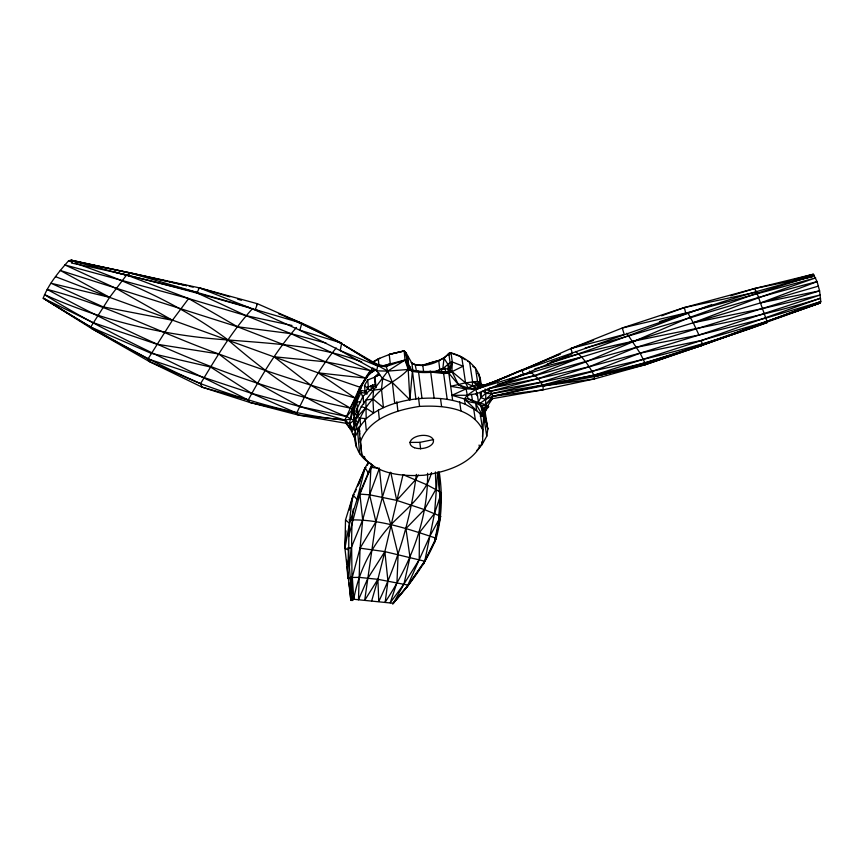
<?xml version="1.0" encoding="UTF-8"?>
<svg xmlns="http://www.w3.org/2000/svg" width="864" height="864" viewBox="0 0 864 864"><rect width="100%" height="100%" fill="white"/><g stroke="black" fill="none" stroke-linecap="round" stroke-linejoin="round"><path stroke-width="1.3" d="M354.218 494.456L353.138 495.202C346.669 530.021 348.041 565.52 352.847 600.448L350.87 600.404L344.92 548.327L345.503 519.966L353.138 495.202L365.04 467.878L368.356 462.294M353.884 407.732L354.164 427.594M349.067 519.955C379.004 518.951 408.089 528.93 436.19 538.229L424.742 561.222L408.143 585.112L392.764 603.839C410.195 584.14 426.514 562.907 436.19 538.229C442.109 516.704 442.573 494.154 439.258 472.154M348.667 536.544L359.888 494.111L370.937 467.359L379.393 468.342L369.598 494.802L362.686 519.869L360.05 548.176L358.484 599.767L393.379 603.288L403.952 584.064L419.213 559.688L429.926 536.069L440.672 516.359L434.408 542.765L438.869 519.815L441.396 492.728L439.754 495.677L438.869 519.815L440.672 516.359M186.7 285.692L71.064 260.161L68.569 260.82C58.644 272.095 48.589 284.018 43.2 298.21L91.951 328.752L148.025 358.916L251.672 393.39L299.57 406.48L344.866 420.044L350.482 429.203L355.061 438.847L355.385 430.207L360.547 425.606L366.185 418.705L365.882 400.14L387.817 371.11L405.032 360.029L406.825 360.752L409.298 368.96C421.643 373.972 435.964 369.209 448.848 373.248L463.093 366.185L452.304 361.984L450.09 362.545L442.832 368.712L433.75 371.974M427.583 473.278C428.112 519.718 410.616 563.879 385.204 602.1L387.936 580.889L384.858 551.61L403.013 474.649L427.14 484.909L440.316 492.005M371.369 464C357.804 456.635 353.905 444.852 355.385 430.207C359.122 418.727 364.576 407.754 372.902 398.898C381.91 385.938 397.559 380.905 408.197 369.457L409.298 368.96L406.825 360.752L405.896 353.009L403.952 351.043L389.232 354.456L390.269 363.722L386.165 366.476L383.702 366.52M486.756 385.236L476.788 389.21L466.074 388.897L458.6 384.89L451.883 371.477L452.304 361.984L451.03 353.052L449.788 352.609C441.418 361.843 423.371 369.436 411.901 363.182L406.058 352.782L404.125 350.827L390.733 353.938L378.27 358.852L371.898 362.48M351.518 593.708C352.933 565.499 349.974 537.246 353.29 509.069M370.937 467.359L369.598 494.802L375.926 521.802L364.684 600.383L377.881 579.312L384.858 551.61L424.742 561.222L434.549 513.432L440.186 496.379M482.231 441.99L482.09 444.593L476.604 450.749M482.512 436.784L483.592 417.258M350.719 596.138L350.87 600.404L350.46 578.794L347.803 578.092L348.376 550.076L344.92 548.327L346.021 530.874M349.51 566.05L351.151 547.938L362.686 519.869L359.888 494.111L361.055 489.056M372.784 367.88L359.953 387.212L344.866 420.044L345.924 423.284L350.482 429.203L355.385 430.207L353.57 428.652L356.4 417.712L366.185 418.705C378.378 408.024 394.114 402.538 409.882 399.794L412.441 370.548L408.197 369.457L387.817 371.11L376.661 370.85L340.222 350.579L299.808 330.199L255.139 310.036L199.26 287.831L71.064 260.161L81.4 262.926M481.604 442.033L482.09 444.593L486.767 436.18L487.804 429.181L484.996 411.091L481.021 405.864L467.996 398.693L466.074 388.897L450.673 386.305L465.545 382.838L477.511 381.402L482.922 385.279L480.265 384.07L472.36 385.992L451.937 395.312L464.432 398.92L467.996 398.693L480.481 403.358L483.062 416.383L476.712 410.735L465.199 404.19L464.432 398.92L467.284 395.269L475.934 389.2L522.094 370.354L570.92 348.538L622.274 327.985L684.385 307.552L755.05 288.425L813.316 274.212L817.096 281.642L819.59 290.855L636.628 347.263L488.333 388.66L491.918 393.638L492.588 396.328L492.361 398.671L487.361 406.404L485.644 404.568L485.784 393.422L485.125 390.161M437.681 472.241L434.549 513.432L419.44 532.591L419.213 559.688L406.901 587.228L424.742 561.222L423.166 564.646L436.19 538.229M442.832 368.712L444.01 358.279L449.788 352.609C465.35 356.27 481.129 367.729 480.978 385.15M381.488 389.135L373.561 390.118L372.902 398.898L373.637 412.949L365.612 407.927L356.4 417.712L361.26 406.652L365.882 400.14L372.902 398.898L383.443 407.581L381.488 389.135L382.687 378.626L376.661 370.85L377.698 366.012L376.898 364.241L343.321 344.725L347.89 347.63M478.213 402.289L480.838 397.591L481.604 391.414M416.394 474.379C410.746 518.432 397.937 561.384 378.788 601.452L377.881 579.312L359.046 577.368L349.747 577.498M480.082 383.767L480.395 381.38M344.92 548.327L349.488 523.271L357.07 499.414L365.04 467.878L366.001 467.564M355.871 435.434L360.547 425.606L359.996 418.1L353.57 428.652L350.482 429.203L349.434 423.814L352.156 409.763L356.227 397.559L365.407 378.076L373.529 370.645L373.961 368.356M509.965 379.188L693.23 322.769L760.892 302.8L819.59 290.855L820.8 301.687L820.336 302.94L702.767 345.168L644.933 362.977L593.968 375.17L542.678 385.117L492.588 396.328L485.644 404.568L492.361 398.671L543.11 389.826L594.324 378.95L645.008 364.792L645.257 363.496L640.094 353.149L626.854 333.266M45.198 299.398L90.698 327.078L91.951 328.752L149.612 361.703L202.068 387.169L249.728 402.419L298.166 415.044L344.866 420.044L350.395 419.148C356.616 402.721 359.348 384.944 370.375 370.613L373.529 370.645L375.808 369.522M405.065 352.976L404.125 350.827L405.032 360.029L386.165 366.476L377.698 366.012L340.222 350.579L341.68 343.094L299.808 330.199L301.871 323.276L257.483 303.75L199.26 287.831L197.262 292.464L129.395 272.689L72.112 260.82L71.572 263.066C149.504 278.629 225.752 300.715 301.871 323.276C332.5 335.707 358.949 355.547 387.817 371.11L392.375 382.525L394.686 403.24M349.283 510.16L353.138 495.202L357.07 499.414L371.822 464.53M452.304 361.984L450.036 370.613L448.751 371.984M390.107 472.316L382.363 497.232L375.926 521.802L360.05 548.176L352.318 577.12L353.786 599.238L352.069 599.8M371.693 600.858L377.881 579.312L408.143 585.112L392.764 603.839M431.546 472.576C425.65 494.586 406.091 509.09 390.863 524.74C371.974 545.702 358.474 571.288 353.786 599.238L358.484 599.767L367.902 578.221L384.858 551.61L360.05 548.176M367.049 376.79L359.953 387.212L356.227 397.559L350.168 408.056C243.14 386.208 142.722 341.302 47.164 289.418C106.65 304.646 161.125 333.385 218.743 353.959C263.477 370.354 308.729 385.355 354.726 397.84L357.091 397.181L362.264 384.286L367.87 375.894M255.139 310.036L257.483 303.75L256.705 304.776M485.05 412.376L486.432 408.791M357.091 397.181L352.156 409.763L346.734 416.578L299.57 406.48L257.569 383.314L218.743 353.959L156.773 344.196L93.182 322.682L43.2 298.21C93.906 329.767 145.778 359.64 200.545 383.648C247.244 400.745 295.121 415.465 344.866 420.044L349.434 423.814L353.441 428.933M451.937 395.312L467.284 395.269L476.852 393.638L523.4 374.63L522.094 370.354C618.376 337.684 713.318 300.78 812.333 276.674L813.316 274.212L794.167 279.504M355.201 492.037L356.184 489.618M357.653 486L365.04 467.878L368.518 473.213L372.697 465.178M358.506 484.682L360.104 481.01M366.476 391.478L360.709 390.29L361.022 392.375C357.091 401.317 351.022 411.89 356.303 421.524M357.815 416.405L357.091 408.629L362.999 396.274L375.808 385.171M360.234 442.292C368.68 418.025 396.63 409.936 419.58 406.404C442.001 405.227 471.118 407.16 482.674 429.721L482.684 441.752C472.478 464.173 446.332 471.949 423.824 475.254C401.868 476.496 374.771 474.52 361.703 454.151L358.906 428.047M486.184 408.748L484.996 411.091L488.657 406.793C482.155 400.799 471.366 405.281 464.432 398.92L476.712 410.735L475.654 403.456L486.486 422.345L487.804 429.181L483.386 408.402L487.577 405.605L481.021 405.864L486.486 422.345L483.386 408.402L488.657 406.793L487.361 406.404M166.86 281.146L130.043 272.743L128.434 275.756L72.112 260.82M354.154 424.31L353.905 421.632L357.966 414.418L356.821 401.825L360.666 401.954M367.308 465.264L368.604 462.953M367.006 394.114L365.191 392.526L364.5 385.517L367.664 379.987L374.382 377.309L378.95 373.032M418.327 474.995L415.703 479.585L396.738 500.386L369.598 494.802L359.888 494.111M365.191 392.526L368.366 387.007L367.664 379.987M345.924 423.284L298.166 415.044L296.73 413.078L249.728 402.419L248.206 400.043L202.068 387.169L200.545 383.648C216.324 357.577 231.973 330.966 252.688 308.459M405.896 353.009L409.115 368.788M292 325.469L246.002 315.641L188.622 298.555L172.433 320.263L148.025 358.916L149.612 361.703L200.545 383.648M336.226 347.965C319.993 367.567 307.325 390.01 296.73 413.078L251.672 393.39L210.535 367.016L151.232 353.344L90.698 327.078L109.609 297.367L126.608 275L188.622 298.555L237.481 326.765L282.917 344.38L365.407 378.076L318.19 372.87L109.609 297.367L55.501 276.674M296.471 327.478C277.279 349.391 262.105 374.533 248.206 400.043C180.23 364.964 109.415 335.459 44.474 294.592C102.362 320.76 164.689 335.858 228.042 339.941C272.981 343.645 319.129 345.535 361.67 361.908M382.568 365.872L405.032 360.029L408.197 369.457C420.347 375.214 434.754 370.98 447.8 371.974L450.036 370.613L450.09 362.545L448.999 354.834L451.03 353.052L461.743 357.037L465.545 382.838L468.212 388.012L475.934 389.2L523.4 374.63L572.476 353.635L570.92 348.538L593.525 340.394M529.384 371.077L538.326 378.594L543.078 385.97L594.508 376.585L645.008 364.792L702.216 345.157L819.299 302.173L820.336 302.94L767.167 321.419L701.222 340.535L593.968 375.17L492.588 396.328L485.654 399.481L480.838 397.591L485.784 393.422L490.493 391.219L538.326 378.594L589.162 366.757L640.094 353.149L698.987 335.038L820.292 294.98L762.944 308.502L693.23 322.769L687.69 312.628L659.448 321.635M534.524 365.364L522.094 370.354L560.034 354.175M479.38 403.704L485.654 399.481L491.918 393.638C584.161 371.725 678.24 355.838 767.318 322.466L756.313 291.136M198.418 288.349L199.26 287.831L229.889 296.87M373.529 370.645L375.689 369.295M376.078 387.785L374.954 376.942L379.188 374.728M348.462 577.692L347.803 578.092L347.069 566.395M371.477 372.46L375.905 369.814M499.36 380.063L480.503 386.305L476.788 389.21L468.212 388.012L458.6 384.89L447.8 371.974L451.883 371.477L465.545 382.838L472.36 385.992L478.354 387.547L499.565 380.3M373.01 362.189L379.782 358.333L378.27 358.852L378.95 365.256M436.568 371.477L440.273 369.382M408.37 368.086L410.638 366.952M445.241 357.329L438.718 360.472L430.639 362.761L438.718 360.472L439.83 370.159M374.954 376.942L379.793 374.706M523.206 369.457L476.788 389.21L472.36 385.992L472.565 381.661L469.584 361.962L467.5 361.163M560.002 354.089L475.934 389.2L476.852 393.638M711.677 304.7C656.791 324.086 603.126 346.788 547.398 363.928M489.251 384.242L492.998 382.752M368.366 387.007L375.106 384.34L374.382 377.309M509.317 375.905L478.354 387.547L476.982 384.739L472.565 381.661L483.581 385.798M384.134 366.001L390.269 363.722M422.442 365.137L422.831 365.634L430.639 362.761L422.442 365.137L415.152 364.684L411.178 362.578M661.619 315.792L684.385 307.552L755.816 292.259L755.05 288.425L812.333 276.674M820.336 302.94L766.811 321.624L767.318 322.466L702.216 345.157L702.767 345.168L701.222 340.535L640.094 353.149L592.088 371.574L542.678 385.117L491.918 393.638L485.784 393.422L482.771 390.992M701.222 340.535L820.552 298.22C732.456 326.635 639.446 334.994 551.07 361.843M645.008 364.792L702.767 345.168L645.257 363.496L594.508 376.585L594.324 378.95L543.078 385.97L543.11 389.826L492.588 396.328M730.642 295.801L755.05 288.425M818.446 286.124L760.892 302.8L817.096 281.642C739.109 301.46 662.85 327.305 585.133 348.019M687.69 312.628L815.692 277.895L758.938 297.605L693.23 322.769L698.987 335.038L766.184 318.006L820.8 301.687C746.183 328.979 671.706 357.34 594.508 376.585C590.155 367.016 583.718 358.139 575.575 351.454M493.258 382.968L480.503 386.305L476.982 384.739L483.03 385.83L477.511 381.402L475.427 367.816L472.77 366.433M518.821 375.818L531.598 372.254L518.821 375.764M480.503 386.305L493.279 382.795M570.92 348.538L624.218 334.465L622.274 327.985L685.67 313.06L684.385 307.552M810.475 276.307L814.385 275.324L757.199 293.22L690.304 317.207L585.641 362.027L538.326 378.594L488.333 388.66M534.784 368.852L581.71 357.059L535.14 375.386L497.47 384.21M481.021 405.864L486.216 404.644M389.232 354.456L403.952 351.043M409.687 442.411L419.828 442.357L433.598 439.582M698.987 335.038L636.628 347.263L589.162 366.757L540.961 382.19L490.493 391.219L484.909 389.07M382.687 378.626L392.375 382.525L409.882 399.794C428.317 396.9 447.628 397.397 465.199 404.19M357.966 414.418L354.38 414.785L357.631 410.918L354.035 411.199L353.808 408.586M441.58 369.274L449.41 368.582M357.642 392.591L361.022 392.375L366.79 393.552M480.244 416.156L483.656 415.962M347.242 548.143L351.151 547.938M298.523 322.445L301.871 323.276L278.672 313.772M129.395 272.689L130.043 272.743M430.153 371.012L430.704 372.049L443.632 373.496L448.848 373.248L452.65 400.345M169.484 281.75L186.581 285.649M189.216 286.254L193.158 287.15M72.436 261.76L68.569 260.82L72.295 262.192M113.713 271.847L126.608 275L121.446 273.618M127.926 275.324L194.702 291.805L248.821 307.346M326.052 343.073L290.941 333.644L246.002 315.641L194.702 291.805M354.11 410.281L310.889 385.268L274.018 356.756L325.663 361.822L370.375 370.613L290.941 333.644L237.481 326.765L60.286 270.464L109.609 297.367L50.965 283.23L103.162 306.893L172.433 320.263L116.143 288.414L64.811 264.913L188.622 298.555M361.26 406.652L365.612 407.927M237.557 299.128L241.38 300.262M359.953 387.212L318.19 372.87L354.726 397.84M447.757 354.391L448.999 354.834M74.79 263.11C129.092 281.599 181.904 305.467 228.042 339.941C263.866 370.84 302 399.946 346.734 416.578L353.905 420.487L349.434 423.814L352.242 431.33M256.403 309.971L258.887 310.975M286.276 317.077L289.969 318.611M292.442 319.637L341.68 343.094L341.01 343.386L301.061 323.222M372.006 361.984L376.898 364.241L386.165 366.476L387.817 371.11M451.883 371.477L450.036 370.613L448.103 364.597L444.01 358.279M439.657 515.862L424.397 509.587L396.738 500.386L390.766 472.349M477.263 373.399L479.066 374.382L480.632 383.594M350.179 349.045L377.698 366.012M459.778 356.324L465.296 359.78M367.686 386.824L368.194 388.984L369.911 390.182M477.511 381.402L482.922 385.279M345.503 519.966L349.488 523.271M364.5 385.517L369.954 390.29M415.152 364.684L416.351 370.472M353.776 417.809L355.201 419.267M358.171 429.278L359.845 431.114M482.598 386.1L480.287 383.119L479.066 374.382M442.703 372.233L443.632 373.496L447.174 399.298M476.086 394.006L477.565 396.209M408.737 365.386L407.614 356.087L407.408 362.912L412.43 371.434M353.905 421.632L355.622 425.002M405.032 360.029L409.298 368.96M447.8 371.974L448.114 372.676M353.182 433.836L355.061 438.847M361.022 392.375L363.204 398.434M370.699 385.776L371.812 390.496M372.438 384.772L373.194 388.541M441.32 368.626L441.979 372.503M480.038 392.418L480.838 397.591M483.851 417.226L486.767 436.18M477.036 392.731L478.548 402.646M480.125 412.96L482.674 429.721M471.506 394.276L472.478 400.766M473.645 408.542L475.189 418.921M479.099 445.025L479.498 447.692M459.626 401.63L460.933 410.756M440.51 398.52L441.569 406.372M430.704 372.049L434.117 398.088M422.831 365.634L423.673 372.244M421.999 398.369L418.478 371.261L412.538 371.596L415.886 398.984M418.446 397.224L419.58 406.404M411.901 363.182L412.873 371.12M357.091 408.629L357.977 415.876M349.909 589.55L350.395 593.503M419.828 442.357L420.628 448.934M396.835 401.695L397.872 410.875M445.176 368.053L445.727 373.27M349.024 583.038L349.456 587.045M349.736 589.723L350.87 600.404M378.378 410.011L379.328 419.159M379.393 468.342L382.363 497.232L390.863 524.74L398.11 554.364L396.965 582.563L390.247 602.737L403.952 584.064L409.99 557.226L405.918 528.563L424.397 509.587L435.996 489.154L435.402 471.96M362.999 396.274L363.755 404.082M365.137 418.403L366.271 430.121M364.522 456.602L364.77 459.281M359.316 428.728L359.824 434.084M360.202 438.091L361.703 454.151M357.448 429.7L359.683 453.859M355.374 437.681L356.227 447.034M354.704 435.046L355.504 443.815M438.134 472.036L439.754 495.677L438.782 472.252M346.669 559.904L346.907 563.803M408.197 369.457L409.882 399.794M448.697 368.701L448.816 371.282M368.183 387.31L368.194 388.984M448.103 364.597L448.114 371.326M414.493 447.725A11.783 6.523 -6.9 0 0 433.372 441.968A11.783 6.523 -6.9 0 0 417.463 436.244A11.783 6.523 -6.9 0 0 414.493 447.725"/></g></svg>
